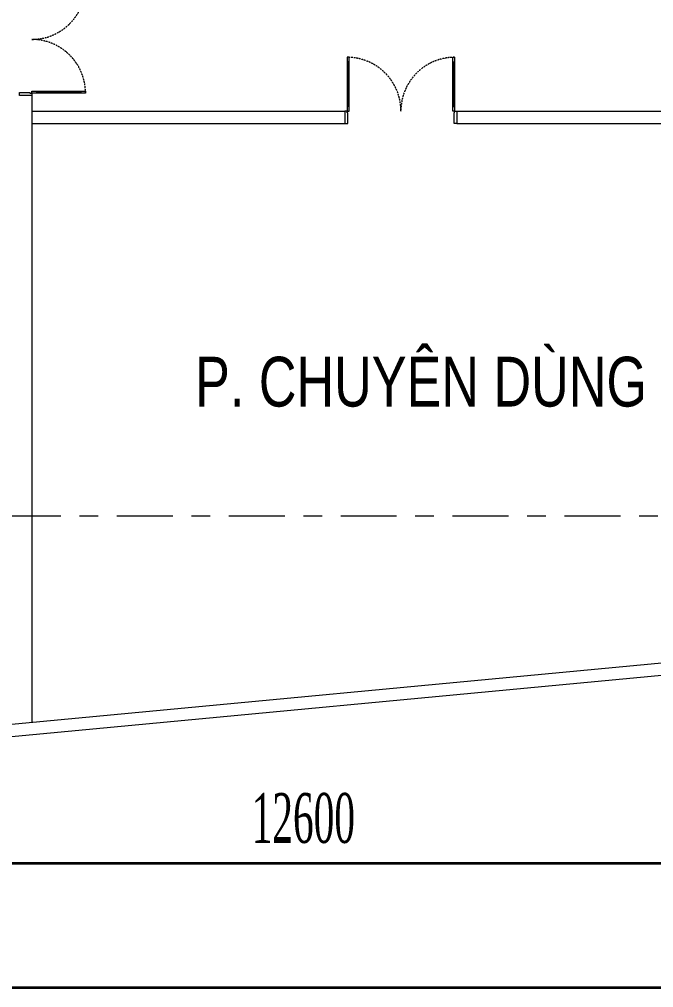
# Model space of a CAD drawing. Header units: millimetres. Extents: x 90964 to 877642, y 656808 to 1438307.
# Drawn here: x 349923 to 360118, y 859105 to 874658 of the extents above; entities that cross this region are included whole.
import ezdxf
from ezdxf.enums import TextEntityAlignment as Align

# ---------------------------------------------------------------- set-up
doc = ezdxf.new("R2010")
doc.units = ezdxf.units.MM
doc.header["$LTSCALE"] = 300
doc.linetypes.add('CENTER', pattern=[3, 1.5, -0.5, 0.5, -0.5])
doc.linetypes.add('HIDDEN2', pattern=[0.1875, 0.125, -0.0625])
doc.layers.get('Defpoints').update_dxf_attribs({"color": 6})
for name, color, linetype, lineweight in [('A-COT VACH', 2, 'Continuous', 35), ('A-CUA', 25, 'Continuous', 5), ('A-DIM', 125, 'Continuous', 15), ('A-TEXT', 9, 'Continuous', 18), ('A-TRUC', 250, 'CENTER', 5), ('A-WALL', 113, 'Continuous', 9)]:
    doc.layers.add(name, color=color, linetype=linetype, lineweight=lineweight)
doc.styles.add('A1-arial', font='arial.ttf', dxfattribs={"width": 0.8})
doc.styles.add('ROMANSssss', font='vntimeh.shx', dxfattribs={"width": 0.55})
doc.dimstyles.new('DIM_1-400 MB', dxfattribs={"dimscale": 400, "dimtxt": 2, "dimasz": 1, "dimexe": 1, "dimexo": 0, "dimgap": 0.8, "dimtad": 1, "dimdec": 0, "dimzin": 0, "dimdsep": 46, "dimtxsty": 'ROMANSssss', "dimblk": 'ARCHTICK', "dimcen": 1, "dimdle": 1, "dimclrd": 256, "dimclre": 256, "dimclrt": 7, "dimadec": 0, "dimazin": 0, "dimtfac": 1, "dimtdec": 0, "dimtix": 1, "dimtofl": 0, "dimtmove": 2, "dimatfit": 3, "dimfxl": 1, "dimtolj": 1, "dimtzin": 0, "dimarcsym": 0})

# ---------------------------------------------------------------- blocks, each defined once
blk = doc.blocks.new('_ArchTick')
at = {"color": 0, "linetype": 'ByBlock', "const_width": 0.15}
blk.add_lwpolyline([(-0.5, -0.5), (0.5, 0.5)], dxfattribs=at)
blk = doc.blocks.new('*D327')
at = {"layer": 'A-DIM', "lineweight": -2, "transparency": 16777216}
for p, q in [((335588, 1095259), (335588, 1091552)), ((411988, 1095259), (411988, 1091552)), ((335188, 1091952), (412388, 1091952))]:
    blk.add_line(p, q, dxfattribs=at)
at = {"layer": 'Defpoints', "color": 0, "transparency": 16777216}
for p in [(335588, 1095259), (411988, 1095259), (411988, 1091952)]:
    blk.add_point(p, dxfattribs=at)
at = {"layer": 'A-DIM', "lineweight": -2, "transparency": 16777216, "xscale": 400, "yscale": 400, "zscale": 400, "rotation": 180}
blk.add_blockref('_ArchTick', (335588, 1091952), dxfattribs=at)
at = {"layer": 'A-DIM', "lineweight": -2, "transparency": 16777216, "xscale": 400, "yscale": 400, "zscale": 400}
blk.add_blockref('_ArchTick', (411988, 1091952), dxfattribs=at)
at = {"layer": 'A-DIM', "color": 7, "transparency": 16777216, "insert": (373788, 1092672), "char_height": 800, "attachment_point": 5, "style": 'ROMANSssss'}
blk.add_mtext('\\A1;76400', dxfattribs=at)
blk = doc.blocks.new('*D329')
at = {"layer": 'A-DIM', "lineweight": -2, "transparency": 16777216}
for p, q in [((348188, 1095259), (348188, 1093552)), ((360788, 1095259), (360788, 1093552)), ((347788, 1093952), (361188, 1093952))]:
    blk.add_line(p, q, dxfattribs=at)
at = {"layer": 'Defpoints', "color": 0, "transparency": 16777216}
for p in [(348188, 1095259), (360788, 1095259), (360788, 1093952)]:
    blk.add_point(p, dxfattribs=at)
at = {"layer": 'A-DIM', "lineweight": -2, "transparency": 16777216, "xscale": 400, "yscale": 400, "zscale": 400, "rotation": 180}
blk.add_blockref('_ArchTick', (348188, 1093952), dxfattribs=at)
at = {"layer": 'A-DIM', "lineweight": -2, "transparency": 16777216, "xscale": 400, "yscale": 400, "zscale": 400}
blk.add_blockref('_ArchTick', (360788, 1093952), dxfattribs=at)
at = {"layer": 'A-DIM', "color": 7, "transparency": 16777216, "insert": (354488, 1094672), "char_height": 800, "attachment_point": 5, "style": 'ROMANSssss'}
blk.add_mtext('\\A1;12600', dxfattribs=at)
blk = doc.blocks.new('luoicotthapdoi')
at = {"layer": 'A-TRUC', "ltscale": 2}
blk.add_line((333488, 952252), (414088, 952252), dxfattribs=at)
blk = doc.blocks.new('*U285')
for p, q in [((-2310, 1050), (-2350, 1050)), ((-2330, 100), (-2330, 1050)), ((-90, 1050), (-50, 1050)), ((-70, 100), (-70, 1050)), ((-2310, 100), (-2350, 100)), ((-90, 100), (-50, 100))]:
    blk.add_line(p, q)
for points in [[(-2350, 0), (-2310, 0), (-2310, 1150), (-2350, 1150)], [(-50, 0), (-90, 0), (-90, 1150), (-50, 1150)], [(0, -267), (-60, -267), (-60, -40), (-50, -40), (-50, 0), (0, 0)], [(-2400, -267), (-2340, -267), (-2340, -40), (-2350, -40), (-2350, 0), (-2400, 0)]]:
    blk.add_lwpolyline(points, close=True)
at = {"linetype": 'HIDDEN2'}
for centre, start, end in [((-2350, 0), 0, 90), ((-50, 0), 90, 180)]:
    blk.add_arc(centre, 1150, start, end, dxfattribs=at)
blk = doc.blocks.new('DIM TC')
at = {"layer": 'A-DIM'}
for base, p1, p2, picture, middle in [((411987.6, 1091952.2), (335587.6, 1095259.5), (411987.6, 1095259.5), '*D327', (373787.6, 1092672.2)), ((360787.7, 1093952.2), (348187.6, 1095259.5), (360787.7, 1095259.5), '*D329', (354487.7, 1094672.2))]:
    dim = blk.add_linear_dim(base=base, p1=p1, p2=p2, dimstyle='DIM_1-400 MB', dxfattribs=at)
    dim.commit()
    dim.dimension.update_dxf_attribs({"geometry": picture, "text_midpoint": middle})

msp = doc.modelspace()

# ---------------------------------------------------------------- linework, layer by layer
at = {"layer": 'A-WALL'}
for p, q in [((350123.5, 873436), (349923.5, 873436)), ((355156.6, 873186), (355156.6, 872986)), ((356956.6, 873186), (356956.6, 872986))]:
    msp.add_line(p, q, dxfattribs=at)
at = {"layer": 'A-WALL', "lineweight": 18}
for p, q in [((350123.5, 873436), (350123.5, 863366.1)), ((350123.5, 873186), (355156.6, 873186)), ((356956.6, 873186), (362089.6, 873186)), ((350123.5, 872986), (355156.6, 872986)), ((356956.6, 872986), (362089.6, 872986)), ((346384.2, 863013.5), (363592.6, 864636.1)), ((363604.2, 864436.1), (346411.6, 862815.4))]:
    msp.add_line(p, q, dxfattribs=at)

# ---------------------------------------------------------------- block references
at = {"layer": 'A-COT VACH'}
for name, p in [('luoicotthapdoi', (0, -85566.3)), ('DIM TC', (0, -232847.3))]:
    msp.add_blockref(name, p, dxfattribs=at)
at = {"layer": 'A-CUA', "extrusion": (0, 0, -1), "xscale": -0.7500000000000011, "yscale": 0.7500000000000011, "zscale": -0.7500000000000011, "rotation": 90}
msp.add_blockref('*U285', (-350123.5, 873436), dxfattribs=at)
at = {"layer": 'A-CUA', "extrusion": (0, 0, -1), "xscale": -0.7500000000000011, "yscale": 0.7500000000000011, "zscale": -0.7500000000000011}
msp.add_blockref('*U285', (-356956.6, 873186), dxfattribs=at)

# ---------------------------------------------------------------- texts
at = {"layer": 'A-TEXT', "style": 'A1-arial', "width": 0.75}
msp.add_text('P. CHUYÊN DÙNG', height=800, dxfattribs=at).set_placement((356379.8, 868438.6), align=Align.CENTER)

doc.saveas('drawing.dxf')
